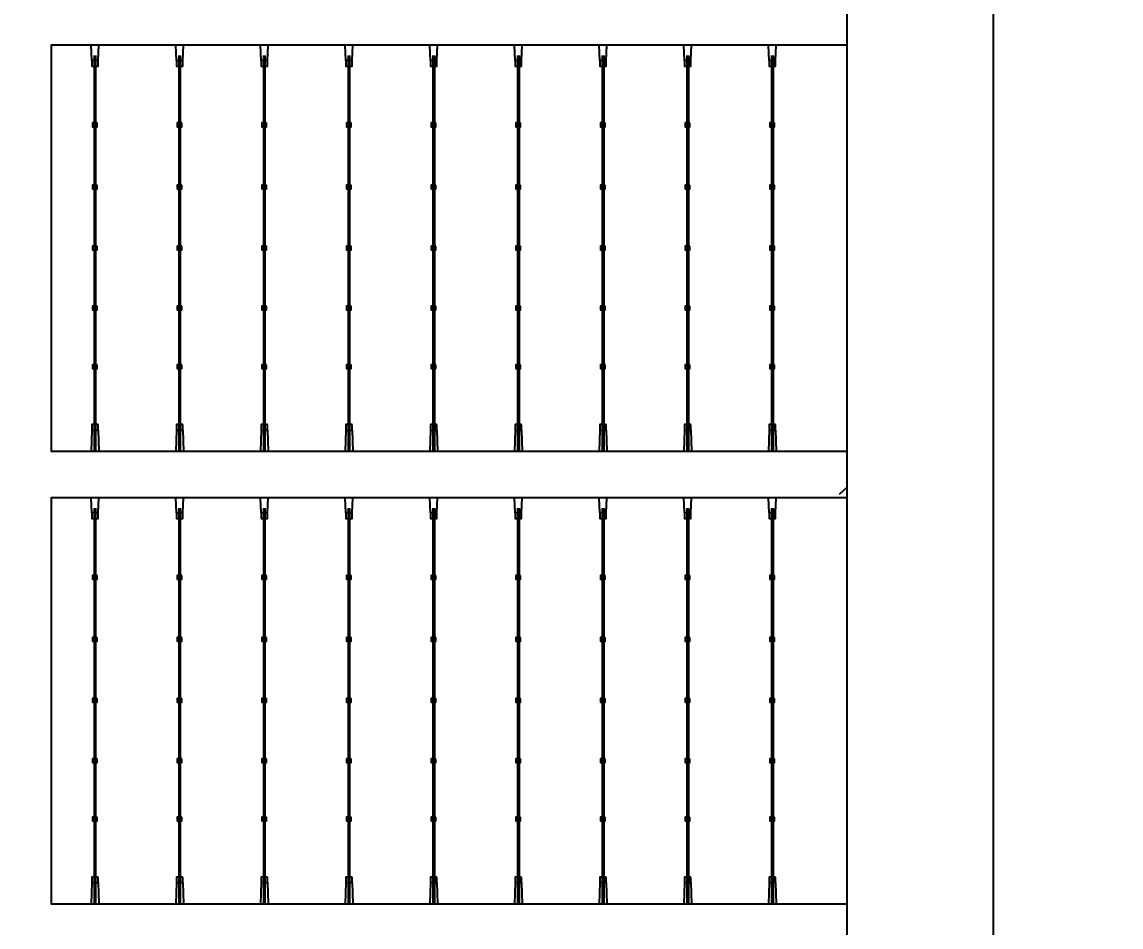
# Model space of a CAD drawing. Header units: millimetres. Extents: x 10297564 to 11610295, y -9287743 to -8409454.
# Drawn here: x 10436461 to 10439594, y -9095668 to -9093088 of the extents above; entities that cross this region are included whole.
import ezdxf

# ---------------------------------------------------------------- set-up
doc = ezdxf.new("R2010")
doc.units = ezdxf.units.MM
doc.header["$LTSCALE"] = 100
doc.layers.add('E1', color=1, linetype='Continuous')
doc.layers.add('Outline', color=5, linetype='Continuous', lineweight=25)
doc.styles.add('HL-S1', font='DotumChe.ttf')
doc.styles.add('MG', font='malgun.ttf')
doc.dimstyles.new('HL-100', dxfattribs={"dimscale": 100, "dimtxt": 3, "dimasz": 4, "dimexe": 2, "dimexo": 2, "dimgap": 1, "dimtad": 1, "dimdec": 0, "dimzin": 0, "dimlunit": 6, "dimtxsty": 'HL-S1', "dimblk": 'DOTSMALL', "dimcen": 4, "dimdle": 2, "dimclrd": 256, "dimclre": 256, "dimclrt": 4, "dimazin": 0, "dimtfac": 1, "dimtdec": 0, "dimtix": 1, "dimtmove": 2, "dimatfit": 3, "dimldrblk": 'DOTSMALL', "dimfxl": 1.5, "dimtolj": 1, "dimtzin": 0, "dimlwd": -1, "dimlwe": -1, "dimarcsym": 0})

# ---------------------------------------------------------------- blocks, each defined once
blk = doc.blocks.new('*D75')
at = {"layer": 'defpoints', "color": 0, "transparency": 16777216}
for p in [(10439230.2, -9073249.8), (10439230.2, -9073249.8), (10423426.7, -9107604.7)]:
    blk.add_point(p, dxfattribs=at)
at = {"layer": 'E1', "color": 1, "transparency": 16777216}
for p, q in [((10439593.6, -9073417), (10439593.6, -9073417)), ((10423593.8, -9107241.3), (10439063, -9073613.2)), ((10423790.1, -9107771.8), (10423790.1, -9107771.8))]:
    blk.add_line(p, q, dxfattribs=at)
for points in [[(10439002.4, -9073585.4), (10439123.6, -9073641.1), (10439230.2, -9073249.8)], [(10423533.3, -9107213.4), (10423654.4, -9107269.1), (10423426.7, -9107604.7)]]:
    blk.add_solid(points, dxfattribs=at)
at = {"layer": 'E1', "color": 7, "transparency": 16777216, "insert": (10430911.1, -9090235.3), "char_height": 500, "attachment_point": 5, "rotation": 65.2972, "style": 'MG'}
blk.add_mtext('\\A1;2711.1', dxfattribs=at)
blk = doc.blocks.new('_DotSmall')
at = {"color": 0, "linetype": 'ByBlock', "const_width": 0.5}
blk.add_lwpolyline([(-0.0625, 0, 1), (0.0625, 0, 1)], format="xyb", close=True, dxfattribs=at)

msp = doc.modelspace()

# ---------------------------------------------------------------- hatches: boundary and pattern name
at = {"true_color": 0x939598}
h = msp.add_hatch(color=252, dxfattribs=at)
h.dxf.hatch_style = 1
h.paths.add_polyline_path([(10436667.3, -9094311.8), (10436671.3, -9094311.8), (10436671.3, -9093183.5), (10436667.3, -9093183.5)])
h = msp.add_hatch(color=252, dxfattribs=at)
h.dxf.hatch_style = 1
h.paths.add_polyline_path([(10436908.6, -9094311.8), (10436912.6, -9094311.8), (10436912.6, -9093183.5), (10436908.6, -9093183.5)])
h = msp.add_hatch(color=252, dxfattribs=at)
h.dxf.hatch_style = 1
h.paths.add_polyline_path([(10437149.9, -9094311.8), (10437153.9, -9094311.8), (10437153.9, -9093183.5), (10437149.9, -9093183.5)])
h = msp.add_hatch(color=252, dxfattribs=at)
h.dxf.hatch_style = 1
h.paths.add_polyline_path([(10437391.2, -9094311.8), (10437395.2, -9094311.8), (10437395.2, -9093183.5), (10437391.2, -9093183.5)])
h = msp.add_hatch(color=252, dxfattribs=at)
h.dxf.hatch_style = 1
h.paths.add_polyline_path([(10437632.5, -9094311.8), (10437636.6, -9094311.8), (10437636.6, -9093183.5), (10437632.5, -9093183.5)])
h = msp.add_hatch(color=252, dxfattribs=at)
h.dxf.hatch_style = 1
h.paths.add_polyline_path([(10437873.8, -9094311.8), (10437877.9, -9094311.8), (10437877.9, -9093183.5), (10437873.8, -9093183.5)])
h = msp.add_hatch(color=252, dxfattribs=at)
h.dxf.hatch_style = 1
h.paths.add_polyline_path([(10438115.1, -9094311.8), (10438119.2, -9094311.8), (10438119.2, -9093183.5), (10438115.1, -9093183.5)])
h = msp.add_hatch(color=252, dxfattribs=at)
h.dxf.hatch_style = 1
h.paths.add_polyline_path([(10438356.4, -9094311.8), (10438360.5, -9094311.8), (10438360.5, -9093183.5), (10438356.4, -9093183.5)])
h = msp.add_hatch(color=252, dxfattribs=at)
h.dxf.hatch_style = 1
h.paths.add_polyline_path([(10438597.7, -9094311.8), (10438601.8, -9094311.8), (10438601.8, -9093183.5), (10438597.7, -9093183.5)])
h = msp.add_hatch(color=252, dxfattribs=at)
h.dxf.hatch_style = 1
h.paths.add_polyline_path([(10436667.3, -9095602.1), (10436671.3, -9095602.1), (10436671.3, -9094473.7), (10436667.3, -9094473.7)])
h = msp.add_hatch(color=252, dxfattribs=at)
h.dxf.hatch_style = 1
h.paths.add_polyline_path([(10436908.6, -9095602.1), (10436912.6, -9095602.1), (10436912.6, -9094473.7), (10436908.6, -9094473.7)])
h = msp.add_hatch(color=252, dxfattribs=at)
h.dxf.hatch_style = 1
h.paths.add_polyline_path([(10437149.9, -9095602.1), (10437153.9, -9095602.1), (10437153.9, -9094473.7), (10437149.9, -9094473.7)])
h = msp.add_hatch(color=252, dxfattribs=at)
h.dxf.hatch_style = 1
h.paths.add_polyline_path([(10437391.2, -9095602.1), (10437395.2, -9095602.1), (10437395.2, -9094473.7), (10437391.2, -9094473.7)])
h = msp.add_hatch(color=252, dxfattribs=at)
h.dxf.hatch_style = 1
h.paths.add_polyline_path([(10437632.5, -9095602.1), (10437636.6, -9095602.1), (10437636.6, -9094473.7), (10437632.5, -9094473.7)])
h = msp.add_hatch(color=252, dxfattribs=at)
h.dxf.hatch_style = 1
h.paths.add_polyline_path([(10437873.8, -9095602.1), (10437877.9, -9095602.1), (10437877.9, -9094473.7), (10437873.8, -9094473.7)])
h = msp.add_hatch(color=252, dxfattribs=at)
h.dxf.hatch_style = 1
h.paths.add_polyline_path([(10438115.1, -9095602.1), (10438119.2, -9095602.1), (10438119.2, -9094473.7), (10438115.1, -9094473.7)])
h = msp.add_hatch(color=252, dxfattribs=at)
h.dxf.hatch_style = 1
h.paths.add_polyline_path([(10438356.4, -9095602.1), (10438360.5, -9095602.1), (10438360.5, -9094473.7), (10438356.4, -9094473.7)])
h = msp.add_hatch(color=252, dxfattribs=at)
h.dxf.hatch_style = 1
h.paths.add_polyline_path([(10438597.7, -9095602.1), (10438601.8, -9095602.1), (10438601.8, -9094473.7), (10438597.7, -9094473.7)])

# ---------------------------------------------------------------- linework, layer by layer
for p, q in [((10439230.2, -9107604.7), (10439230.2, -9073235.9)), ((10438811.7, -9074108.7), (10438811.7, -9106731.9)), ((10436660.2, -9093197.4), (10436658.5, -9093154.1)), ((10436678.4, -9093197.4), (10436680.1, -9093154.1)), ((10436901.5, -9093197.4), (10436899.9, -9093154.1)), ((10436919.7, -9093197.4), (10436921.4, -9093154.1)), ((10437142.8, -9093197.4), (10437141.2, -9093154.1)), ((10437161, -9093197.4), (10437162.7, -9093154.1)), ((10437384.2, -9093197.4), (10437382.5, -9093154.1)), ((10437402.3, -9093197.4), (10437404, -9093154.1)), ((10437625.5, -9093197.4), (10437623.8, -9093154.1)), ((10437643.6, -9093197.4), (10437645.3, -9093154.1)), ((10437866.8, -9093197.4), (10437865.1, -9093154.1)), ((10437884.9, -9093197.4), (10437886.6, -9093154.1)), ((10438108.1, -9093197.4), (10438106.4, -9093154.1)), ((10438126.2, -9093197.4), (10438127.9, -9093154.1)), ((10438349.4, -9093197.4), (10438347.7, -9093154.1)), ((10438367.5, -9093197.4), (10438369.2, -9093154.1)), ((10438590.7, -9093197.4), (10438589, -9093154.1)), ((10438608.8, -9093197.4), (10438610.5, -9093154.1)), ((10436667.3, -9093183.5), (10436667.3, -9094311.8)), ((10436671.3, -9093183.5), (10436671.3, -9094311.8)), ((10436908.6, -9093183.5), (10436908.6, -9094311.8)), ((10436912.6, -9093183.5), (10436912.6, -9094311.8)), ((10437149.9, -9093183.5), (10437149.9, -9094311.8)), ((10437153.9, -9093183.5), (10437153.9, -9094311.8)), ((10437391.2, -9093183.5), (10437391.2, -9094311.8)), ((10437395.2, -9093183.5), (10437395.2, -9094311.8)), ((10437632.5, -9093183.5), (10437632.5, -9094311.8)), ((10437636.6, -9093183.5), (10437636.6, -9094311.8)), ((10437873.8, -9093183.5), (10437873.8, -9094311.8)), ((10437877.9, -9093183.5), (10437877.9, -9094311.8)), ((10438115.1, -9093183.5), (10438115.1, -9094311.8)), ((10438119.2, -9093183.5), (10438119.2, -9094311.8)), ((10438356.4, -9093183.5), (10438356.4, -9094311.8)), ((10438360.5, -9093183.5), (10438360.5, -9094311.8)), ((10438597.7, -9093183.5), (10438597.7, -9094311.8)), ((10438601.8, -9093183.5), (10438601.8, -9094311.8)), ((10436668.9, -9093375.9), (10436668.9, -9093213.4)), ((10436669.7, -9093375.9), (10436669.7, -9093213.4)), ((10436910.2, -9093375.9), (10436910.2, -9093213.4)), ((10436911, -9093375.9), (10436911, -9093213.4)), ((10437151.5, -9093375.9), (10437151.5, -9093213.4)), ((10437152.3, -9093375.9), (10437152.3, -9093213.4)), ((10437392.8, -9093375.9), (10437392.8, -9093213.4)), ((10437393.6, -9093375.9), (10437393.6, -9093213.4)), ((10437634.1, -9093375.9), (10437634.1, -9093213.4)), ((10437634.9, -9093375.9), (10437634.9, -9093213.4)), ((10437875.4, -9093375.9), (10437875.4, -9093213.4)), ((10437876.3, -9093375.9), (10437876.3, -9093213.4)), ((10438116.7, -9093375.9), (10438116.7, -9093213.4)), ((10438117.6, -9093375.9), (10438117.6, -9093213.4)), ((10438358, -9093375.9), (10438358, -9093213.4)), ((10438358.9, -9093375.9), (10438358.9, -9093213.4)), ((10438599.3, -9093375.9), (10438599.3, -9093213.4)), ((10438600.2, -9093375.9), (10438600.2, -9093213.4)), ((10436668.9, -9093726.9), (10436668.9, -9093386.4)), ((10436669.7, -9093726.9), (10436669.7, -9093386.4)), ((10436910.2, -9093726.9), (10436910.2, -9093386.4)), ((10436911, -9093726.9), (10436911, -9093386.4)), ((10437151.5, -9093726.9), (10437151.5, -9093386.4)), ((10437152.3, -9093726.9), (10437152.3, -9093386.4)), ((10437392.8, -9093726.9), (10437392.8, -9093386.4)), ((10437393.6, -9093726.9), (10437393.6, -9093386.4)), ((10437634.1, -9093726.9), (10437634.1, -9093386.4)), ((10437634.9, -9093726.9), (10437634.9, -9093386.4)), ((10437875.4, -9093726.9), (10437875.4, -9093386.4)), ((10437876.3, -9093726.9), (10437876.3, -9093386.4)), ((10438116.7, -9093726.9), (10438116.7, -9093386.4)), ((10438117.6, -9093726.9), (10438117.6, -9093386.4)), ((10438358, -9093726.9), (10438358, -9093386.4)), ((10438358.9, -9093726.9), (10438358.9, -9093386.4)), ((10438599.3, -9093726.9), (10438599.3, -9093386.4)), ((10438600.2, -9093726.9), (10438600.2, -9093386.4)), ((10436668.9, -9094250.9), (10436668.9, -9093737.3)), ((10436669.7, -9094250.9), (10436669.7, -9093737.3)), ((10436910.2, -9094250.9), (10436910.2, -9093737.3)), ((10436911, -9094250.9), (10436911, -9093737.3)), ((10437151.5, -9094250.9), (10437151.5, -9093737.3)), ((10437152.3, -9094250.9), (10437152.3, -9093737.3)), ((10437392.8, -9094250.9), (10437392.8, -9093737.3)), ((10437393.6, -9094250.9), (10437393.6, -9093737.3)), ((10437634.1, -9094250.9), (10437634.1, -9093737.3)), ((10437634.9, -9094250.9), (10437634.9, -9093737.3)), ((10437875.4, -9094250.9), (10437875.4, -9093737.3)), ((10437876.3, -9094250.9), (10437876.3, -9093737.3)), ((10438116.7, -9094250.9), (10438116.7, -9093737.3)), ((10438117.6, -9094250.9), (10438117.6, -9093737.3)), ((10438358, -9094250.9), (10438358, -9093737.3)), ((10438358.9, -9094250.9), (10438358.9, -9093737.3)), ((10438599.3, -9093898.2), (10438599.3, -9093737.3)), ((10438600.2, -9093898.2), (10438600.2, -9093737.3)), ((10438599.3, -9094250.9), (10438599.3, -9093908.6)), ((10438600.2, -9094250.9), (10438600.2, -9093908.6)), ((10436660.2, -9094251.6), (10436658.3, -9094311.8)), ((10436678.4, -9094251.6), (10436680.3, -9094311.8)), ((10436901.5, -9094251.6), (10436899.6, -9094311.8)), ((10436919.7, -9094251.6), (10436921.6, -9094311.8)), ((10437142.8, -9094251.6), (10437140.9, -9094311.8)), ((10437161, -9094251.6), (10437162.9, -9094311.8)), ((10437384.2, -9094251.6), (10437382.2, -9094311.8)), ((10437402.3, -9094251.6), (10437404.3, -9094311.8)), ((10437625.5, -9094251.6), (10437623.5, -9094311.8)), ((10437643.6, -9094251.6), (10437645.6, -9094311.8)), ((10437866.8, -9094251.6), (10437864.8, -9094311.8)), ((10437884.9, -9094251.6), (10437886.9, -9094311.8)), ((10438108.1, -9094251.6), (10438106.1, -9094311.8)), ((10438126.2, -9094251.6), (10438128.2, -9094311.8)), ((10438349.4, -9094251.6), (10438347.4, -9094311.8)), ((10438367.5, -9094251.6), (10438369.5, -9094311.8)), ((10438590.7, -9094251.6), (10438588.7, -9094311.8)), ((10438608.8, -9094251.6), (10438610.8, -9094311.8)), ((10436660.2, -9094487.6), (10436658.5, -9094444.3)), ((10436678.4, -9094487.6), (10436680.1, -9094444.3)), ((10436901.5, -9094487.6), (10436899.9, -9094444.3)), ((10436919.7, -9094487.6), (10436921.4, -9094444.3)), ((10437142.8, -9094487.6), (10437141.2, -9094444.3)), ((10437161, -9094487.6), (10437162.7, -9094444.3)), ((10437384.2, -9094487.6), (10437382.5, -9094444.3)), ((10437402.3, -9094487.6), (10437404, -9094444.3)), ((10437625.5, -9094487.6), (10437623.8, -9094444.3)), ((10437643.6, -9094487.6), (10437645.3, -9094444.3)), ((10437866.8, -9094487.6), (10437865.1, -9094444.3)), ((10437884.9, -9094487.6), (10437886.6, -9094444.3)), ((10438108.1, -9094487.6), (10438106.4, -9094444.3)), ((10438126.2, -9094487.6), (10438127.9, -9094444.3)), ((10438349.4, -9094487.6), (10438347.7, -9094444.3)), ((10438367.5, -9094487.6), (10438369.2, -9094444.3)), ((10438590.7, -9094487.6), (10438589, -9094444.3)), ((10438608.8, -9094487.6), (10438610.5, -9094444.3)), ((10436667.3, -9094473.7), (10436667.3, -9095602.1)), ((10436671.3, -9094473.7), (10436671.3, -9095602.1)), ((10436908.6, -9094473.7), (10436908.6, -9095602.1)), ((10436912.6, -9094473.7), (10436912.6, -9095602.1)), ((10437149.9, -9094473.7), (10437149.9, -9095602.1)), ((10437153.9, -9094473.7), (10437153.9, -9095602.1)), ((10437391.2, -9094473.7), (10437391.2, -9095602.1)), ((10437395.2, -9094473.7), (10437395.2, -9095602.1)), ((10437632.5, -9094473.7), (10437632.5, -9095602.1)), ((10437636.6, -9094473.7), (10437636.6, -9095602.1)), ((10437873.8, -9094473.7), (10437873.8, -9095602.1)), ((10437877.9, -9094473.7), (10437877.9, -9095602.1)), ((10438115.1, -9094473.7), (10438115.1, -9095602.1)), ((10438119.2, -9094473.7), (10438119.2, -9095602.1)), ((10438356.4, -9094473.7), (10438356.4, -9095602.1)), ((10438360.5, -9094473.7), (10438360.5, -9095602.1)), ((10438597.7, -9094473.7), (10438597.7, -9095602.1)), ((10438601.8, -9094473.7), (10438601.8, -9095602.1)), ((10436668.9, -9094666.2), (10436668.9, -9094503.7)), ((10436669.7, -9094666.2), (10436669.7, -9094503.7)), ((10436910.2, -9094666.2), (10436910.2, -9094503.7)), ((10436911, -9094666.2), (10436911, -9094503.7)), ((10437151.5, -9094666.2), (10437151.5, -9094503.7)), ((10437152.3, -9094666.2), (10437152.3, -9094503.7)), ((10437392.8, -9094666.2), (10437392.8, -9094503.7)), ((10437393.6, -9094666.2), (10437393.6, -9094503.7)), ((10437634.1, -9094666.2), (10437634.1, -9094503.7)), ((10437634.9, -9094666.2), (10437634.9, -9094503.7)), ((10437875.4, -9094666.2), (10437875.4, -9094503.7)), ((10437876.3, -9094666.2), (10437876.3, -9094503.7)), ((10438116.7, -9094666.2), (10438116.7, -9094503.7)), ((10438117.6, -9094666.2), (10438117.6, -9094503.7)), ((10438358, -9094666.2), (10438358, -9094503.7)), ((10438358.9, -9094666.2), (10438358.9, -9094503.7)), ((10438599.3, -9094666.2), (10438599.3, -9094503.7)), ((10438600.2, -9094666.2), (10438600.2, -9094503.7)), ((10436668.9, -9095017.1), (10436668.9, -9094676.6)), ((10436669.7, -9095017.1), (10436669.7, -9094676.6)), ((10436910.2, -9095017.1), (10436910.2, -9094676.6)), ((10436911, -9095017.1), (10436911, -9094676.6)), ((10437151.5, -9095017.1), (10437151.5, -9094676.6)), ((10437152.3, -9095017.1), (10437152.3, -9094676.6)), ((10437392.8, -9095017.1), (10437392.8, -9094676.6)), ((10437393.6, -9095017.1), (10437393.6, -9094676.6)), ((10437634.1, -9095017.1), (10437634.1, -9094676.6)), ((10437634.9, -9095017.1), (10437634.9, -9094676.6)), ((10437875.4, -9095017.1), (10437875.4, -9094676.6)), ((10437876.3, -9095017.1), (10437876.3, -9094676.6)), ((10438116.7, -9095017.1), (10438116.7, -9094676.6)), ((10438117.6, -9095017.1), (10438117.6, -9094676.6)), ((10438358, -9095017.1), (10438358, -9094676.6)), ((10438358.9, -9095017.1), (10438358.9, -9094676.6)), ((10438599.3, -9095017.1), (10438599.3, -9094676.6)), ((10438600.2, -9095017.1), (10438600.2, -9094676.6)), ((10436668.9, -9095541.1), (10436668.9, -9095027.6)), ((10436669.7, -9095541.1), (10436669.7, -9095027.6)), ((10436910.2, -9095541.1), (10436910.2, -9095027.6)), ((10436911, -9095541.1), (10436911, -9095027.6)), ((10437151.5, -9095541.1), (10437151.5, -9095027.6)), ((10437152.3, -9095541.1), (10437152.3, -9095027.6)), ((10437392.8, -9095541.1), (10437392.8, -9095027.6)), ((10437393.6, -9095541.1), (10437393.6, -9095027.6)), ((10437634.1, -9095541.1), (10437634.1, -9095027.6)), ((10437634.9, -9095541.1), (10437634.9, -9095027.6)), ((10437875.4, -9095541.1), (10437875.4, -9095027.6)), ((10437876.3, -9095541.1), (10437876.3, -9095027.6)), ((10438116.7, -9095541.1), (10438116.7, -9095027.6)), ((10438117.6, -9095541.1), (10438117.6, -9095027.6)), ((10438358, -9095541.1), (10438358, -9095027.6)), ((10438358.9, -9095541.1), (10438358.9, -9095027.6)), ((10438599.3, -9095188.4), (10438599.3, -9095027.6)), ((10438600.2, -9095188.4), (10438600.2, -9095027.6)), ((10438599.3, -9095541.1), (10438599.3, -9095198.9)), ((10438600.2, -9095541.1), (10438600.2, -9095198.9)), ((10436660.2, -9095541.8), (10436658.3, -9095602.1)), ((10436678.4, -9095541.8), (10436680.3, -9095602.1)), ((10436901.5, -9095541.8), (10436899.6, -9095602.1)), ((10436919.7, -9095541.8), (10436921.6, -9095602.1)), ((10437142.8, -9095541.8), (10437140.9, -9095602.1)), ((10437161, -9095541.8), (10437162.9, -9095602.1)), ((10437384.2, -9095541.8), (10437382.2, -9095602.1)), ((10437402.3, -9095541.8), (10437404.3, -9095602.1)), ((10437625.5, -9095541.8), (10437623.5, -9095602.1)), ((10437643.6, -9095541.8), (10437645.6, -9095602.1)), ((10437866.8, -9095541.8), (10437864.8, -9095602.1)), ((10437884.9, -9095541.8), (10437886.9, -9095602.1)), ((10438108.1, -9095541.8), (10438106.1, -9095602.1)), ((10438126.2, -9095541.8), (10438128.2, -9095602.1)), ((10438349.4, -9095541.8), (10438347.4, -9095602.1)), ((10438367.5, -9095541.8), (10438369.5, -9095602.1)), ((10438590.7, -9095541.8), (10438588.7, -9095602.1)), ((10438608.8, -9095541.8), (10438610.8, -9095602.1))]:
    msp.add_line(p, q)
at = {"color": 5}
msp.add_line((10438811.7, -9094414.9), (10438790.3, -9094435.3), dxfattribs=at)
at = {"color": 4}
for points in [[(10436678.4, -9093197.4), (10436660.2, -9093197.4), (10436660.2, -9093213.4), (10436678.4, -9093213.4)], [(10436919.7, -9093197.4), (10436901.5, -9093197.4), (10436901.5, -9093213.4), (10436919.7, -9093213.4)], [(10437161, -9093197.4), (10437142.8, -9093197.4), (10437142.8, -9093213.4), (10437161, -9093213.4)], [(10437402.3, -9093197.4), (10437384.2, -9093197.4), (10437384.2, -9093213.4), (10437402.3, -9093213.4)], [(10437643.6, -9093197.4), (10437625.5, -9093197.4), (10437625.5, -9093213.4), (10437643.6, -9093213.4)], [(10437884.9, -9093197.4), (10437866.8, -9093197.4), (10437866.8, -9093213.4), (10437884.9, -9093213.4)], [(10438126.2, -9093197.4), (10438108.1, -9093197.4), (10438108.1, -9093213.4), (10438126.2, -9093213.4)], [(10438367.5, -9093197.4), (10438349.4, -9093197.4), (10438349.4, -9093213.4), (10438367.5, -9093213.4)], [(10438608.8, -9093197.4), (10438590.7, -9093197.4), (10438590.7, -9093213.4), (10438608.8, -9093213.4)], [(10436675.2, -9093375.9), (10436662.7, -9093375.9), (10436662.7, -9093386.4), (10436675.2, -9093386.4)], [(10436916.5, -9093375.9), (10436904, -9093375.9), (10436904, -9093386.4), (10436916.5, -9093386.4)], [(10437157.8, -9093375.9), (10437145.3, -9093375.9), (10437145.3, -9093386.4), (10437157.8, -9093386.4)], [(10437399.1, -9093375.9), (10437386.6, -9093375.9), (10437386.6, -9093386.4), (10437399.1, -9093386.4)], [(10437640.5, -9093375.9), (10437627.9, -9093375.9), (10437627.9, -9093386.4), (10437640.5, -9093386.4)], [(10437881.8, -9093375.9), (10437869.2, -9093375.9), (10437869.2, -9093386.4), (10437881.8, -9093386.4)], [(10438123.1, -9093375.9), (10438110.5, -9093375.9), (10438110.5, -9093386.4), (10438123.1, -9093386.4)], [(10438364.4, -9093375.9), (10438351.8, -9093375.9), (10438351.8, -9093386.4), (10438364.4, -9093386.4)], [(10438605.7, -9093375.9), (10438593.1, -9093375.9), (10438593.1, -9093386.4), (10438605.7, -9093386.4)], [(10436675.2, -9093552.8), (10436662.7, -9093552.8), (10436662.7, -9093563.3), (10436675.2, -9093563.3)], [(10436916.5, -9093552.8), (10436904, -9093552.8), (10436904, -9093563.3), (10436916.5, -9093563.3)], [(10437157.8, -9093552.8), (10437145.3, -9093552.8), (10437145.3, -9093563.3), (10437157.8, -9093563.3)], [(10437399.1, -9093552.8), (10437386.6, -9093552.8), (10437386.6, -9093563.3), (10437399.1, -9093563.3)], [(10437640.5, -9093552.8), (10437627.9, -9093552.8), (10437627.9, -9093563.3), (10437640.5, -9093563.3)], [(10437881.8, -9093552.8), (10437869.2, -9093552.8), (10437869.2, -9093563.3), (10437881.8, -9093563.3)], [(10438123.1, -9093552.8), (10438110.5, -9093552.8), (10438110.5, -9093563.3), (10438123.1, -9093563.3)], [(10438364.4, -9093552.8), (10438351.8, -9093552.8), (10438351.8, -9093563.3), (10438364.4, -9093563.3)], [(10438605.7, -9093552.8), (10438593.1, -9093552.8), (10438593.1, -9093563.3), (10438605.7, -9093563.3)], [(10436675.2, -9093726.9), (10436662.7, -9093726.9), (10436662.7, -9093737.3), (10436675.2, -9093737.3)], [(10436916.5, -9093726.9), (10436904, -9093726.9), (10436904, -9093737.3), (10436916.5, -9093737.3)], [(10437157.8, -9093726.9), (10437145.3, -9093726.9), (10437145.3, -9093737.3), (10437157.8, -9093737.3)], [(10437399.1, -9093726.9), (10437386.6, -9093726.9), (10437386.6, -9093737.3), (10437399.1, -9093737.3)], [(10437640.5, -9093726.9), (10437627.9, -9093726.9), (10437627.9, -9093737.3), (10437640.5, -9093737.3)], [(10437881.8, -9093726.9), (10437869.2, -9093726.9), (10437869.2, -9093737.3), (10437881.8, -9093737.3)], [(10438123.1, -9093726.9), (10438110.5, -9093726.9), (10438110.5, -9093737.3), (10438123.1, -9093737.3)], [(10438364.4, -9093726.9), (10438351.8, -9093726.9), (10438351.8, -9093737.3), (10438364.4, -9093737.3)], [(10438605.7, -9093726.9), (10438593.1, -9093726.9), (10438593.1, -9093737.3), (10438605.7, -9093737.3)], [(10436675.2, -9093898.2), (10436662.7, -9093898.2), (10436662.7, -9093908.6), (10436675.2, -9093908.6)], [(10436916.5, -9093898.2), (10436904, -9093898.2), (10436904, -9093908.6), (10436916.5, -9093908.6)], [(10437157.8, -9093898.2), (10437145.3, -9093898.2), (10437145.3, -9093908.6), (10437157.8, -9093908.6)], [(10437399.1, -9093898.2), (10437386.6, -9093898.2), (10437386.6, -9093908.6), (10437399.1, -9093908.6)], [(10437640.5, -9093898.2), (10437627.9, -9093898.2), (10437627.9, -9093908.6), (10437640.5, -9093908.6)], [(10437881.8, -9093898.2), (10437869.2, -9093898.2), (10437869.2, -9093908.6), (10437881.8, -9093908.6)], [(10438123.1, -9093898.2), (10438110.5, -9093898.2), (10438110.5, -9093908.6), (10438123.1, -9093908.6)], [(10438364.4, -9093898.2), (10438351.8, -9093898.2), (10438351.8, -9093908.6), (10438364.4, -9093908.6)], [(10438605.7, -9093898.2), (10438593.1, -9093898.2), (10438593.1, -9093908.6), (10438605.7, -9093908.6)], [(10436675.2, -9094065.3), (10436662.7, -9094065.3), (10436662.7, -9094075.7), (10436675.2, -9094075.7)], [(10436916.5, -9094065.3), (10436904, -9094065.3), (10436904, -9094075.7), (10436916.5, -9094075.7)], [(10437157.8, -9094065.3), (10437145.3, -9094065.3), (10437145.3, -9094075.7), (10437157.8, -9094075.7)], [(10437399.1, -9094065.3), (10437386.6, -9094065.3), (10437386.6, -9094075.7), (10437399.1, -9094075.7)], [(10437640.5, -9094065.3), (10437627.9, -9094065.3), (10437627.9, -9094075.7), (10437640.5, -9094075.7)], [(10437881.8, -9094065.3), (10437869.2, -9094065.3), (10437869.2, -9094075.7), (10437881.8, -9094075.7)], [(10438123.1, -9094065.3), (10438110.5, -9094065.3), (10438110.5, -9094075.7), (10438123.1, -9094075.7)], [(10438364.4, -9094065.3), (10438351.8, -9094065.3), (10438351.8, -9094075.7), (10438364.4, -9094075.7)], [(10438605.7, -9094065.3), (10438593.1, -9094065.3), (10438593.1, -9094075.7), (10438605.7, -9094075.7)], [(10436678.4, -9094235.6), (10436660.2, -9094235.6), (10436660.2, -9094251.6), (10436678.4, -9094251.6)], [(10436919.7, -9094235.6), (10436901.5, -9094235.6), (10436901.5, -9094251.6), (10436919.7, -9094251.6)], [(10437161, -9094235.6), (10437142.8, -9094235.6), (10437142.8, -9094251.6), (10437161, -9094251.6)], [(10437402.3, -9094235.6), (10437384.2, -9094235.6), (10437384.2, -9094251.6), (10437402.3, -9094251.6)], [(10437643.6, -9094235.6), (10437625.5, -9094235.6), (10437625.5, -9094251.6), (10437643.6, -9094251.6)], [(10437884.9, -9094235.6), (10437866.8, -9094235.6), (10437866.8, -9094251.6), (10437884.9, -9094251.6)], [(10438126.2, -9094235.6), (10438108.1, -9094235.6), (10438108.1, -9094251.6), (10438126.2, -9094251.6)], [(10438367.5, -9094235.6), (10438349.4, -9094235.6), (10438349.4, -9094251.6), (10438367.5, -9094251.6)], [(10438608.8, -9094235.6), (10438590.7, -9094235.6), (10438590.7, -9094251.6), (10438608.8, -9094251.6)], [(10436678.4, -9094487.6), (10436660.2, -9094487.6), (10436660.2, -9094503.7), (10436678.4, -9094503.7)], [(10436919.7, -9094487.6), (10436901.5, -9094487.6), (10436901.5, -9094503.7), (10436919.7, -9094503.7)], [(10437161, -9094487.6), (10437142.8, -9094487.6), (10437142.8, -9094503.7), (10437161, -9094503.7)], [(10437402.3, -9094487.6), (10437384.2, -9094487.6), (10437384.2, -9094503.7), (10437402.3, -9094503.7)], [(10437643.6, -9094487.6), (10437625.5, -9094487.6), (10437625.5, -9094503.7), (10437643.6, -9094503.7)], [(10437884.9, -9094487.6), (10437866.8, -9094487.6), (10437866.8, -9094503.7), (10437884.9, -9094503.7)], [(10438126.2, -9094487.6), (10438108.1, -9094487.6), (10438108.1, -9094503.7), (10438126.2, -9094503.7)], [(10438367.5, -9094487.6), (10438349.4, -9094487.6), (10438349.4, -9094503.7), (10438367.5, -9094503.7)], [(10438608.8, -9094487.6), (10438590.7, -9094487.6), (10438590.7, -9094503.7), (10438608.8, -9094503.7)], [(10436675.2, -9094666.2), (10436662.7, -9094666.2), (10436662.7, -9094676.6), (10436675.2, -9094676.6)], [(10436916.5, -9094666.2), (10436904, -9094666.2), (10436904, -9094676.6), (10436916.5, -9094676.6)], [(10437157.8, -9094666.2), (10437145.3, -9094666.2), (10437145.3, -9094676.6), (10437157.8, -9094676.6)], [(10437399.1, -9094666.2), (10437386.6, -9094666.2), (10437386.6, -9094676.6), (10437399.1, -9094676.6)], [(10437640.5, -9094666.2), (10437627.9, -9094666.2), (10437627.9, -9094676.6), (10437640.5, -9094676.6)], [(10437881.8, -9094666.2), (10437869.2, -9094666.2), (10437869.2, -9094676.6), (10437881.8, -9094676.6)], [(10438123.1, -9094666.2), (10438110.5, -9094666.2), (10438110.5, -9094676.6), (10438123.1, -9094676.6)], [(10438364.4, -9094666.2), (10438351.8, -9094666.2), (10438351.8, -9094676.6), (10438364.4, -9094676.6)], [(10438605.7, -9094666.2), (10438593.1, -9094666.2), (10438593.1, -9094676.6), (10438605.7, -9094676.6)], [(10436675.2, -9094843), (10436662.7, -9094843), (10436662.7, -9094853.5), (10436675.2, -9094853.5)], [(10436916.5, -9094843), (10436904, -9094843), (10436904, -9094853.5), (10436916.5, -9094853.5)], [(10437157.8, -9094843), (10437145.3, -9094843), (10437145.3, -9094853.5), (10437157.8, -9094853.5)], [(10437399.1, -9094843), (10437386.6, -9094843), (10437386.6, -9094853.5), (10437399.1, -9094853.5)], [(10437640.5, -9094843), (10437627.9, -9094843), (10437627.9, -9094853.5), (10437640.5, -9094853.5)], [(10437881.8, -9094843), (10437869.2, -9094843), (10437869.2, -9094853.5), (10437881.8, -9094853.5)], [(10438123.1, -9094843), (10438110.5, -9094843), (10438110.5, -9094853.5), (10438123.1, -9094853.5)], [(10438364.4, -9094843), (10438351.8, -9094843), (10438351.8, -9094853.5), (10438364.4, -9094853.5)], [(10438605.7, -9094843), (10438593.1, -9094843), (10438593.1, -9094853.5), (10438605.7, -9094853.5)], [(10436675.2, -9095017.1), (10436662.7, -9095017.1), (10436662.7, -9095027.6), (10436675.2, -9095027.6)], [(10436916.5, -9095017.1), (10436904, -9095017.1), (10436904, -9095027.6), (10436916.5, -9095027.6)], [(10437157.8, -9095017.1), (10437145.3, -9095017.1), (10437145.3, -9095027.6), (10437157.8, -9095027.6)], [(10437399.1, -9095017.1), (10437386.6, -9095017.1), (10437386.6, -9095027.6), (10437399.1, -9095027.6)], [(10437640.5, -9095017.1), (10437627.9, -9095017.1), (10437627.9, -9095027.6), (10437640.5, -9095027.6)], [(10437881.8, -9095017.1), (10437869.2, -9095017.1), (10437869.2, -9095027.6), (10437881.8, -9095027.6)], [(10438123.1, -9095017.1), (10438110.5, -9095017.1), (10438110.5, -9095027.6), (10438123.1, -9095027.6)], [(10438364.4, -9095017.1), (10438351.8, -9095017.1), (10438351.8, -9095027.6), (10438364.4, -9095027.6)], [(10438605.7, -9095017.1), (10438593.1, -9095017.1), (10438593.1, -9095027.6), (10438605.7, -9095027.6)], [(10436675.2, -9095188.4), (10436662.7, -9095188.4), (10436662.7, -9095198.9), (10436675.2, -9095198.9)], [(10436916.5, -9095188.4), (10436904, -9095188.4), (10436904, -9095198.9), (10436916.5, -9095198.9)], [(10437157.8, -9095188.4), (10437145.3, -9095188.4), (10437145.3, -9095198.9), (10437157.8, -9095198.9)], [(10437399.1, -9095188.4), (10437386.6, -9095188.4), (10437386.6, -9095198.9), (10437399.1, -9095198.9)], [(10437640.5, -9095188.4), (10437627.9, -9095188.4), (10437627.9, -9095198.9), (10437640.5, -9095198.9)], [(10437881.8, -9095188.4), (10437869.2, -9095188.4), (10437869.2, -9095198.9), (10437881.8, -9095198.9)], [(10438123.1, -9095188.4), (10438110.5, -9095188.4), (10438110.5, -9095198.9), (10438123.1, -9095198.9)], [(10438364.4, -9095188.4), (10438351.8, -9095188.4), (10438351.8, -9095198.9), (10438364.4, -9095198.9)], [(10438605.7, -9095188.4), (10438593.1, -9095188.4), (10438593.1, -9095198.9), (10438605.7, -9095198.9)], [(10436675.2, -9095355.5), (10436662.7, -9095355.5), (10436662.7, -9095366), (10436675.2, -9095366)], [(10436916.5, -9095355.5), (10436904, -9095355.5), (10436904, -9095366), (10436916.5, -9095366)], [(10437157.8, -9095355.5), (10437145.3, -9095355.5), (10437145.3, -9095366), (10437157.8, -9095366)], [(10437399.1, -9095355.5), (10437386.6, -9095355.5), (10437386.6, -9095366), (10437399.1, -9095366)], [(10437640.5, -9095355.5), (10437627.9, -9095355.5), (10437627.9, -9095366), (10437640.5, -9095366)], [(10437881.8, -9095355.5), (10437869.2, -9095355.5), (10437869.2, -9095366), (10437881.8, -9095366)], [(10438123.1, -9095355.5), (10438110.5, -9095355.5), (10438110.5, -9095366), (10438123.1, -9095366)], [(10438364.4, -9095355.5), (10438351.8, -9095355.5), (10438351.8, -9095366), (10438364.4, -9095366)], [(10438605.7, -9095355.5), (10438593.1, -9095355.5), (10438593.1, -9095366), (10438605.7, -9095366)], [(10436678.4, -9095525.8), (10436660.2, -9095525.8), (10436660.2, -9095541.8), (10436678.4, -9095541.8)], [(10436919.7, -9095525.8), (10436901.5, -9095525.8), (10436901.5, -9095541.8), (10436919.7, -9095541.8)], [(10437161, -9095525.8), (10437142.8, -9095525.8), (10437142.8, -9095541.8), (10437161, -9095541.8)], [(10437402.3, -9095525.8), (10437384.2, -9095525.8), (10437384.2, -9095541.8), (10437402.3, -9095541.8)], [(10437643.6, -9095525.8), (10437625.5, -9095525.8), (10437625.5, -9095541.8), (10437643.6, -9095541.8)], [(10437884.9, -9095525.8), (10437866.8, -9095525.8), (10437866.8, -9095541.8), (10437884.9, -9095541.8)], [(10438126.2, -9095525.8), (10438108.1, -9095525.8), (10438108.1, -9095541.8), (10438126.2, -9095541.8)], [(10438367.5, -9095525.8), (10438349.4, -9095525.8), (10438349.4, -9095541.8), (10438367.5, -9095541.8)], [(10438608.8, -9095525.8), (10438590.7, -9095525.8), (10438590.7, -9095541.8), (10438608.8, -9095541.8)]]:
    msp.add_lwpolyline(points, close=True, dxfattribs=at)
at = {"layer": 'Outline'}
for points in [[(10438811.7, -9093154.1), (10436545, -9093154.1), (10436545, -9094311.8), (10438811.7, -9094311.8)], [(10438811.7, -9094444.3), (10436545, -9094444.3), (10436545, -9095602.1), (10438811.7, -9095602.1)]]:
    msp.add_lwpolyline(points, dxfattribs=at)

# ---------------------------------------------------------------- dimensions: what is measured, and where the dimension line sits
at = {"layer": 'E1'}
dim = msp.add_aligned_dim(p1=(10423426.7, -9107604.7), p2=(10439230.2, -9073249.8), distance=0, text='2711.1', dimstyle='HL-100', override={"dimscale": 200, "dimtxt": 2.5, "dimasz": 2, "dimtxsty": 'MG', "dimsah": 1, "dimclrd": 1, "dimclre": 1, "dimclrt": 7}, dxfattribs=at)
dim.commit()
dim.dimension.update_dxf_attribs({"geometry": '*D75', "text_midpoint": (10430911.1, -9090235.3)})

doc.saveas('drawing.dxf')
